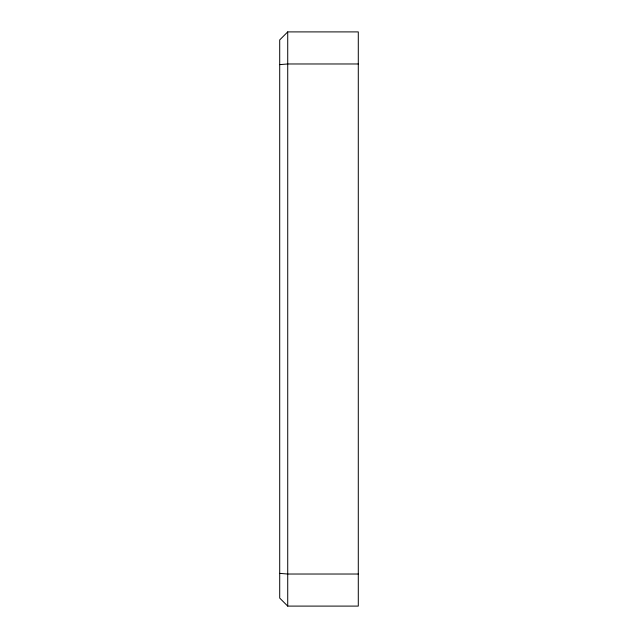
<?xml version="1.0" encoding="UTF-8"?>
<svg xmlns="http://www.w3.org/2000/svg" width="638" height="638" viewBox="0 0 638 638"><rect width="100%" height="100%" fill="white"/><g stroke="black" fill="none" stroke-linecap="round" stroke-linejoin="round"><path stroke-width="0.96" d="M287.722 31.9L279.707 39.923L279.707 598.077L287.722 606.1L358.293 606.1L358.293 31.9L287.722 31.9L287.722 606.1M279.707 64.629L287.722 63.975L358.293 63.975M358.293 574.025L287.722 574.025L279.707 573.371"/></g></svg>
